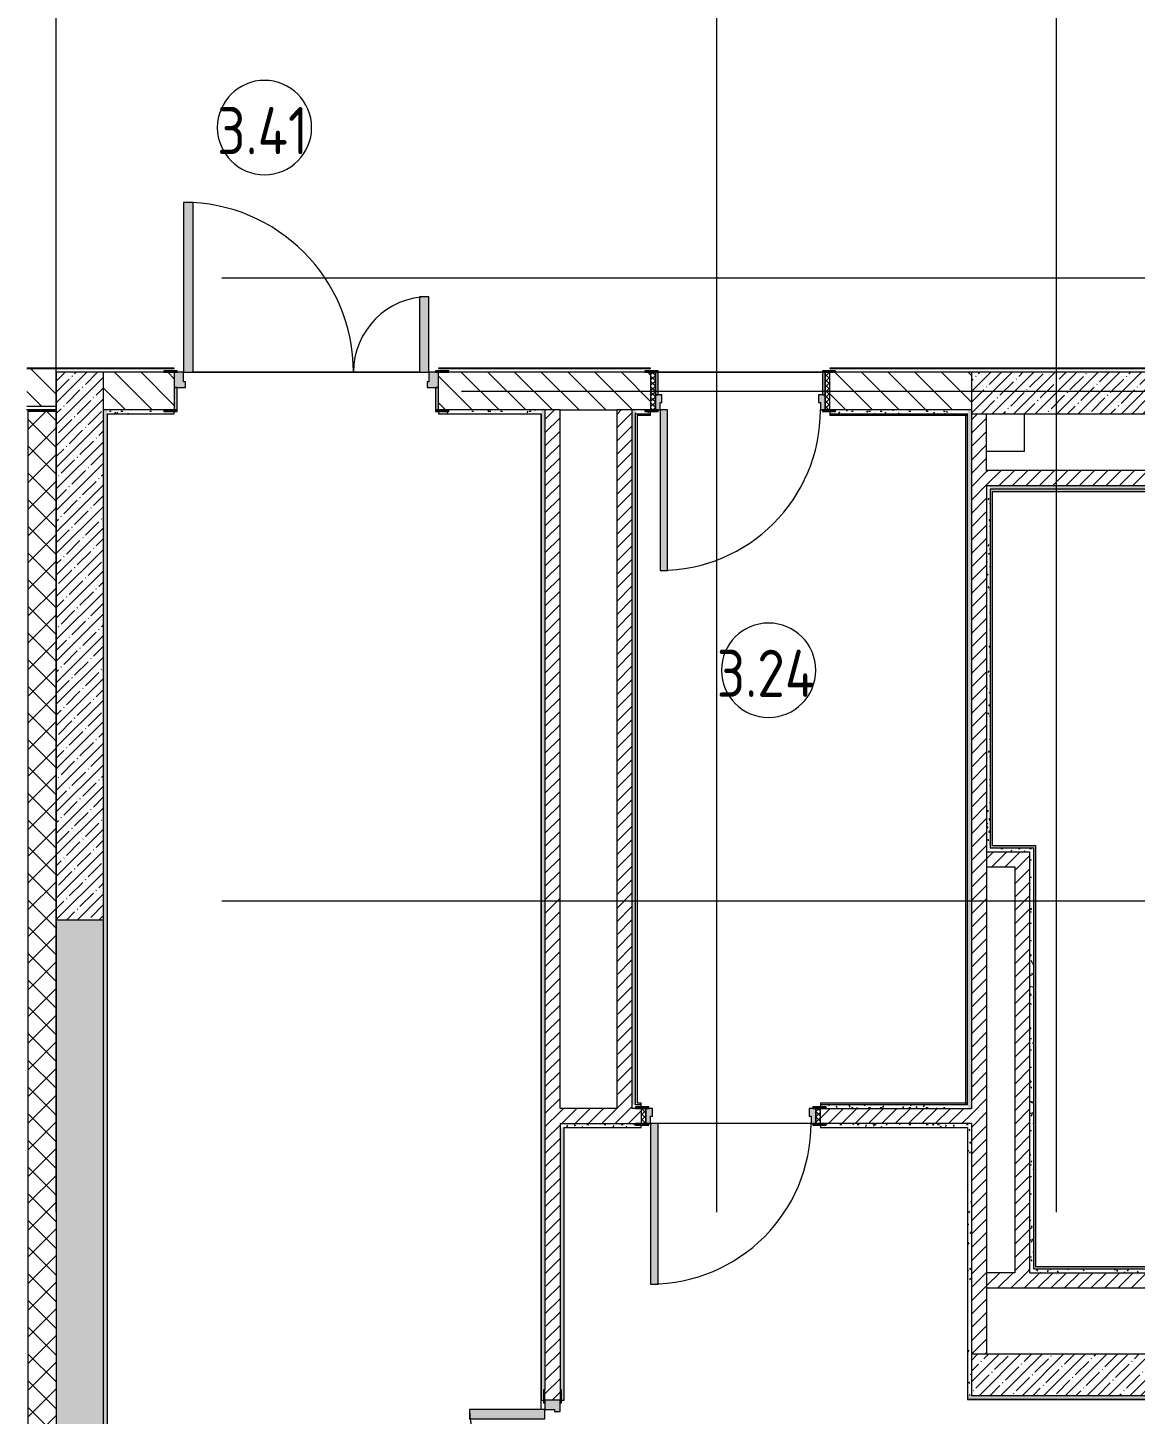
# Model space of a CAD drawing. Header units: millimetres. Extents: x -8624 to 200664, y -8553 to 29000.
# Drawn here: x 139804 to 145674, y 5080 to 12425 of the extents above; entities that cross this region are included whole.
import ezdxf

# ---------------------------------------------------------------- set-up
doc = ezdxf.new("R2010")
doc.units = ezdxf.units.MM
doc.linetypes.add('Осевая', pattern=[15875, 3175, -2381.25, 7937.5, -2381.25])
for name, color, linetype, lineweight in [('A-AREA-IDEN', 7, 'Continuous', 9), ('A-WALL-1', 7, 'Continuous', 9), ('A-WALL-4', 7, 'Continuous', 13), ('I-WALL-5', 7, 'Continuous', 9), ('Оси-2', 7, 'Осевая', 9)]:
    doc.layers.add(name, color=color, linetype=linetype, lineweight=lineweight)
for name, color, linetype, lineweight, true_color in [('A-DOOR-5', 7, 'Continuous', 9, 0xaaaaaa), ('A-DOOR-6', 7, 'Continuous', 9, 0xe2e2e2), ('A-DOOR-FRAM-4', 7, 'Continuous', 9, 0xe2e2e2), ('A-DOOR-FRAM-5', 7, 'Continuous', 9, 0xaaaaaa), ('A-FLOR-3', 7, 'Continuous', 9, 0xaaaaaa), ('I-WALL-4', 7, 'Continuous', 9, 0x99bbae), ('I-WALL-7', 9, 'Continuous', 9, 0x808080)]:
    doc.layers.add(name, color=color, linetype=linetype, lineweight=lineweight, true_color=true_color)
doc.styles.add('GOST Common', font='GOST_Common.ttf', dxfattribs={"width": 0.9, "height": 250})
pattern_1 = [(45, (50595.26, 0), (-35.35534, 35.35534), [])]
pattern_2 = [(45, (50595.26, 0), (-57.024626, 57.024626), []), (45, (50652.28, 0), (-57.024626, 57.024626), [100.806, -20.161, 3.353, -16.808])]
pattern_3 = [(135, (50595.26, 0), (-70.71068, -70.71068), [])]
pattern_4 = [(0, (50595.258, 0), (121.92, 30.48), [10.058, -81.382, 10.058, -81.382, -487.68]), (0, (50595.258, 0), (121.92, 30.48), [-182.88, 10.058, -172.822, 10.058, -81.382, -213.36]), (0, (50595.258, 0), (121.92, 30.48), [-457.2, 10.058, -50.902, 10.058, -142.342]), (120, (50640.978, 15.24), (-87.356454, 90.345817), [10.058, -81.382, 10.058, -81.382, -487.68]), (120, (50640.978, 15.24), (-87.356454, 90.345817), [-182.88, 10.058, -172.822, 10.058, -81.382, -213.36]), (120, (50640.978, 15.24), (-87.356454, 90.345817), [-457.2, 10.058, -50.902, 10.058, -142.342]), (240, (50656.218, 76.2), (-34.563546, -120.825817), [10.058, -81.382, 10.058, -81.382, -487.68]), (240, (50656.218, 76.2), (-34.563546, -120.825817), [-182.88, 10.058, -172.822, 10.058, -81.382, -213.36]), (240, (50656.218, 76.2), (-34.563546, -120.825817), [-457.2, 10.058, -50.902, 10.058, -142.342])]

# ---------------------------------------------------------------- blocks, each defined once
blk = doc.blocks.new('110_Дверь_СКБ_2Ст - Д-5_п_ Из игровой в коридор-32215844-План зашивки приборов отопления в осях 3 этажа 23-33')
at = {"layer": 'A-DOOR-6'}
for points in [[(-637.5, 940), (-637.5, 40), (-587.5, 40), (-587.5, 940)], [(612.5, 440), (612.5, 40), (662.5, 40), (662.5, 440)]]:
    blk.add_hatch(color=256, dxfattribs=at).paths.add_polyline_path(points)
h = blk.add_hatch(color=256, dxfattribs=at)
h.paths.add_polyline_path([(-687.5, -40), (-627.5, -40), (-627.5, -10), (-637.5, -10), (-637.5, 40), (-687.5, 40)])
h.paths.add_polyline_path([(652.5, -40), (712.5, -40), (712.5, 40), (662.5, 40), (662.5, -10), (652.5, -10)])
at = {"layer": 'A-DOOR-FRAM-4'}
for points in [[(-742.5, 40), (-672.5, 40), (-672.5, 48), (-742.5, 48)], [(697.5, 40), (767.5, 40), (767.5, 48), (697.5, 48)], [(-742.5, -48), (-672.5, -48), (-672.5, -40), (-742.5, -40)], [(697.5, -48), (767.5, -48), (767.5, -40), (697.5, -40)]]:
    blk.add_hatch(color=256, dxfattribs=at).paths.add_polyline_path(points)
at = {"layer": 'A-DOOR-5'}
for p, q in [((-637.5, 940), (-637.5, 40)), ((-587.5, 940), (-637.5, 940)), ((-587.5, 40), (-587.5, 940)), ((662.5, 440), (612.5, 440)), ((612.5, 440), (612.5, 40)), ((662.5, 40), (662.5, 440)), ((-637.5, 40), (-587.5, 40)), ((612.5, 40), (662.5, 40))]:
    blk.add_line(p, q, dxfattribs=at)
for centre, radius, start, end in [((-637.5, 40), 900, 0, 90), ((662.5, 40), 400, 90, 180)]:
    blk.add_arc(centre, radius, start, end, dxfattribs=at)
at = {"layer": 'A-DOOR-FRAM-5'}
for p, q in [((-672.5, 48), (-742.5, 48)), ((-742.5, 48), (-742.5, 40)), ((-742.5, 40), (-672.5, 40)), ((-637.5, 40), (-687.5, 40)), ((-687.5, 40), (-687.5, -40)), ((-672.5, 40), (-672.5, 48)), ((-637.5, -10), (-637.5, 40)), ((662.5, 40), (662.5, -10)), ((712.5, 40), (662.5, 40)), ((767.5, 48), (697.5, 48)), ((697.5, 48), (697.5, 40)), ((697.5, 40), (767.5, 40)), ((712.5, -40), (712.5, 40)), ((767.5, 40), (767.5, 48)), ((-672.5, -40), (-742.5, -40)), ((-742.5, -40), (-742.5, -48)), ((-742.5, -48), (-672.5, -48)), ((-672.5, -39), (-687.5, -39)), ((-687.5, -39), (-687.5, -40)), ((-687.5, -40), (-627.5, -40)), ((-687.5, -40), (-672.5, -40)), ((-672.5, -40), (-672.5, -39)), ((-672.5, -48), (-672.5, -40)), ((-627.5, -10), (-637.5, -10)), ((-627.5, -40), (-627.5, -10)), ((662.5, -10), (652.5, -10)), ((652.5, -10), (652.5, -40)), ((652.5, -40), (712.5, -40)), ((712.5, -39), (697.5, -39)), ((697.5, -39), (697.5, -40)), ((697.5, -40), (712.5, -40)), ((767.5, -40), (697.5, -40)), ((697.5, -40), (697.5, -48)), ((697.5, -48), (767.5, -48)), ((712.5, -40), (712.5, -39)), ((767.5, -48), (767.5, -40))]:
    blk.add_line(p, q, dxfattribs=at)
blk = doc.blocks.new('110_Дверь_СКБ_2Ст - Д-2а_п_ Из коридора на лестницу-32215207-План зашивки приборов отопления в осях 3 этажа 23-33')
at = {"layer": 'A-DOOR-6'}
for points in [[(-587.5, 100), (-587.5, 1000), (-637.5, 1000), (-637.5, 100)], [(662.5, 100), (662.5, 500), (612.5, 500), (612.5, 100)], [(712.5, -100), (712.5, 20), (697.5, 20), (697.5, -100)]]:
    blk.add_hatch(color=256, dxfattribs=at).paths.add_polyline_path(points)
h = blk.add_hatch(color=256, dxfattribs=at)
h.paths.add_polyline_path([(712.5, 20), (712.5, 100), (662.5, 100), (662.5, 50), (652.5, 50), (652.5, 20)])
h.paths.add_polyline_path([(-627.5, 20), (-627.5, 50), (-637.5, 50), (-637.5, 100), (-687.5, 100), (-687.5, 20)])
at = {"layer": 'A-DOOR-FRAM-4'}
for points in [[(-672.5, 100), (-672.5, 108), (-742.5, 108), (-742.5, 100)], [(767.5, 100), (767.5, 108), (697.5, 108), (697.5, 100)], [(-672.5, -100), (-672.5, 20), (-687.5, 20), (-687.5, -100)], [(-672.5, -108), (-672.5, -100), (-742.5, -100), (-742.5, -108)], [(767.5, -108), (767.5, -100), (697.5, -100), (697.5, -108)]]:
    blk.add_hatch(color=256, dxfattribs=at).paths.add_polyline_path(points)
at = {"layer": 'A-DOOR-5'}
for p, q in [((-637.5, 1000), (-637.5, 100)), ((-587.5, 1000), (-637.5, 1000)), ((-587.5, 100), (-587.5, 1000)), ((662.5, 500), (612.5, 500)), ((612.5, 500), (612.5, 100)), ((662.5, 100), (662.5, 500)), ((-637.5, 100), (-587.5, 100)), ((612.5, 100), (662.5, 100))]:
    blk.add_line(p, q, dxfattribs=at)
for centre, radius, start, end in [((-637.5, 100), 900, 0, 90), ((662.5, 100), 400, 90, 180)]:
    blk.add_arc(centre, radius, start, end, dxfattribs=at)
at = {"layer": 'A-DOOR-FRAM-5'}
for p, q in [((-672.5, 108), (-742.5, 108)), ((-742.5, 108), (-742.5, 100)), ((-742.5, 100), (-672.5, 100)), ((-637.5, 100), (-687.5, 100)), ((-687.5, 100), (-687.5, 20)), ((-672.5, 100), (-672.5, 108)), ((-637.5, 50), (-637.5, 100)), ((662.5, 100), (662.5, 50)), ((712.5, 100), (662.5, 100)), ((767.5, 108), (697.5, 108)), ((697.5, 108), (697.5, 100)), ((697.5, 100), (767.5, 100)), ((712.5, 20), (712.5, 100)), ((767.5, 100), (767.5, 108)), ((-687.5, 20), (-627.5, 20)), ((-672.5, 20), (-687.5, 20)), ((-687.5, 20), (-687.5, -100)), ((-672.5, -100), (-672.5, 20)), ((-627.5, 50), (-637.5, 50)), ((-627.5, 20), (-627.5, 50)), ((662.5, 50), (652.5, 50)), ((652.5, 50), (652.5, 20)), ((652.5, 20), (712.5, 20)), ((712.5, 20), (697.5, 20)), ((697.5, 20), (697.5, -100)), ((712.5, -100), (712.5, 20)), ((-672.5, -100), (-742.5, -100)), ((-742.5, -100), (-742.5, -108)), ((-742.5, -108), (-672.5, -108)), ((-687.5, -100), (-672.5, -100)), ((-672.5, -108), (-672.5, -100)), ((697.5, -100), (712.5, -100)), ((767.5, -100), (697.5, -100)), ((697.5, -100), (697.5, -108)), ((697.5, -108), (767.5, -108)), ((767.5, -108), (767.5, -100))]:
    blk.add_line(p, q, dxfattribs=at)
blk = doc.blocks.new('110_Дверь_СКБ_1Ст_Внутренняя1 - Д-8 950x2100h_охрана-V172-План зашивки приборов отопления в осях 3 этажа 23-33')
at = {"layer": 'A-DOOR-5'}
h = blk.add_hatch(dxfattribs=at)
h.set_pattern_fill('FP_29', color=256, style=0, pattern_type=2)
h.set_pattern_definition([(135, (1826.41, 164.685), (-14.14214, -14.14214), []), (225, (1826.41, 164.685), (14.14214, -14.14214), [])])
h.paths.add_polyline_path([(487.5, 100), (462.5, 100), (462.5, -100), (487.5, -100)])
at = {"layer": 'A-DOOR-6'}
h = blk.add_hatch(color=256, dxfattribs=at)
h.paths.add_polyline_path([(-437.5, 100), (-437.5, 20), (-402.5, 20), (-402.5, 60), (-412.5, 60), (-412.5, 100), (-424.8, 100)])
h.paths.add_polyline_path([(462.5, 100), (437.5, 100), (437.5, 60), (427.5, 60), (427.5, 20), (462.5, 20)])
at = {"layer": 'A-DOOR-FRAM-4'}
for points in [[(397.5, 950), (397.5, 100), (437.5, 100), (437.5, 950)], [(-422.5, 108), (-492.5, 108), (-492.5, 100), (-422.5, 100)], [(447.5, 108), (447.5, 100), (517.5, 100), (517.5, 108)], [(447.5, 100), (447.5, 99), (462.5, 100)], [(-424.8, 20), (-437.5, 20), (-437.5, -100), (-422.5, -100), (-422.5, 20)], [(462.5, 20), (447.5, 20), (447.5, -100), (462.5, -100)], [(-422.5, -100), (-492.5, -100), (-492.5, -108), (-422.5, -108)], [(447.5, -100), (447.5, -108), (517.5, -108), (517.5, -100)]]:
    blk.add_hatch(color=256, dxfattribs=at).paths.add_polyline_path(points)
at = {"layer": 'A-DOOR-FRAM-5'}
h = blk.add_hatch(dxfattribs=at)
h.set_pattern_fill('FP_30', color=256, style=0, pattern_type=2)
h.set_pattern_definition([(45, (-296.384, 164.685), (-14.1421, 14.1421), []), (135, (-296.384, 164.685), (-14.1421, -14.1421), [])])
h.paths.add_polyline_path([(-437.5, 100), (-462.5, 100), (-462.5, -100), (-437.5, -100)])
at = {"layer": 'A-DOOR-5'}
for p, q in [((437.5, 950), (397.5, 950)), ((397.5, 950), (397.5, 100)), ((437.5, 100), (437.5, 950)), ((397.5, 100), (437.5, 100))]:
    blk.add_line(p, q, dxfattribs=at)
blk.add_arc((437.5, 100), 850, 90, 180, dxfattribs=at)
at = {"layer": 'A-DOOR-FRAM-5'}
for p, q in [((-422.5, 108), (-492.5, 108)), ((-492.5, 108), (-492.5, 100)), ((-492.5, 100), (-422.5, 100)), ((-437.5, 100), (-462.5, 100)), ((-462.5, 100), (-462.5, -100)), ((-412.5, 100), (-437.5, 100)), ((-437.5, 100), (-437.5, 20)), ((-437.5, -100), (-437.5, 100)), ((-422.5, 100), (-437.5, 100)), ((-437.5, 100), (-437.5, 99)), ((-437.5, 99), (-422.5, 99)), ((-422.5, 100), (-422.5, 108)), ((-422.5, 99), (-422.5, 100)), ((-412.5, 60), (-412.5, 100)), ((437.5, 100), (437.5, 60)), ((462.5, 100), (437.5, 100)), ((517.5, 108), (447.5, 108)), ((447.5, 108), (447.5, 100)), ((462.5, 100), (447.5, 100)), ((447.5, 100), (447.5, 99)), ((447.5, 100), (517.5, 100)), ((447.5, 99), (462.5, 99)), ((462.5, 20), (462.5, 100)), ((487.5, 100), (462.5, 100)), ((462.5, 100), (462.5, -100)), ((462.5, 99), (462.5, 100)), ((487.5, -100), (487.5, 100)), ((517.5, 100), (517.5, 108)), ((-437.5, 20), (-402.5, 20)), ((-422.5, 20), (-437.5, 20)), ((-437.5, 20), (-437.5, -100)), ((-422.5, -100), (-422.5, 20)), ((-402.5, 60), (-412.5, 60)), ((-402.5, 20), (-402.5, 60)), ((437.5, 60), (427.5, 60)), ((427.5, 60), (427.5, 20)), ((427.5, 20), (462.5, 20)), ((462.5, 20), (447.5, 20)), ((447.5, 20), (447.5, -100)), ((462.5, -100), (462.5, 20)), ((-422.5, -100), (-492.5, -100)), ((-492.5, -100), (-492.5, -108)), ((-492.5, -108), (-422.5, -108)), ((-462.5, -100), (-437.5, -100)), ((-437.5, -100), (-422.5, -100)), ((-422.5, -108), (-422.5, -100)), ((447.5, -100), (462.5, -100)), ((517.5, -100), (447.5, -100)), ((447.5, -100), (447.5, -108)), ((447.5, -108), (517.5, -108)), ((462.5, -100), (487.5, -100)), ((517.5, -108), (517.5, -100))]:
    blk.add_line(p, q, dxfattribs=at)
blk = doc.blocks.new('110_Дверь_СКБ_1Ст_Внутренняя1 - Д-8 950x2100h_охрана-32224770-План зашивки приборов отопления в осях 3 этажа 23-33')
at = {"layer": 'A-DOOR-5'}
h = blk.add_hatch(dxfattribs=at)
h.set_pattern_fill('FP_58', color=256, style=0, pattern_type=2)
h.set_pattern_definition([(135, (1826.41, 104.685), (-14.14214, -14.14214), []), (225, (1826.41, 104.685), (14.14214, -14.14214), [])])
h.paths.add_polyline_path([(487.5, 40), (462.5, 40), (462.5, -40), (487.5, -40)])
at = {"layer": 'A-DOOR-6'}
h = blk.add_hatch(color=256, dxfattribs=at)
h.paths.add_polyline_path([(437.5, 40), (437.5, 0), (427.5, 0), (427.5, -40), (462.5, -40), (462.5, 40)])
h.paths.add_polyline_path([(-412.5, 40), (-437.5, 40), (-437.5, -40), (-402.5, -40), (-402.5, 0), (-412.5, 0)])
at = {"layer": 'A-DOOR-FRAM-4'}
for points in [[(397.5, 890), (397.5, 40), (437.5, 40), (437.5, 890)], [(-422.5, 48), (-492.5, 48), (-492.5, 40), (-422.5, 40)], [(-437.5, 40), (-437.5, 39), (-422.5, 40)], [(517.5, 48), (447.5, 48), (447.5, 40), (517.5, 40)], [(447.5, 40), (447.5, 39), (462.5, 40)], [(-474.8, -40), (-492.5, -40), (-492.5, -48), (-422.5, -48), (-422.5, -40)], [(447.5, -39), (447.5, -40), (462.5, -39)], [(447.5, -40), (447.5, -48), (517.5, -48), (517.5, -40)]]:
    blk.add_hatch(color=256, dxfattribs=at).paths.add_polyline_path(points)
at = {"layer": 'A-DOOR-FRAM-5'}
h = blk.add_hatch(dxfattribs=at)
h.set_pattern_fill('FP_59', color=256, style=0, pattern_type=2)
h.set_pattern_definition([(45, (-296.384, 104.685), (-14.1421, 14.1421), []), (135, (-296.384, 104.685), (-14.1421, -14.1421), [])])
h.paths.add_polyline_path([(-437.5, 40), (-462.5, 40), (-462.5, -40), (-437.5, -40)])
at = {"layer": 'A-DOOR-5'}
for p, q in [((437.5, 890), (397.5, 890)), ((397.5, 890), (397.5, 40)), ((437.5, 40), (437.5, 890)), ((397.5, 40), (437.5, 40))]:
    blk.add_line(p, q, dxfattribs=at)
blk.add_arc((437.5, 40), 850, 90, 180, dxfattribs=at)
at = {"layer": 'A-DOOR-FRAM-5'}
for p, q in [((-422.5, 48), (-492.5, 48)), ((-492.5, 48), (-492.5, 40)), ((-492.5, 40), (-422.5, 40)), ((-437.5, 40), (-462.5, 40)), ((-462.5, 40), (-462.5, -40)), ((-412.5, 40), (-437.5, 40)), ((-437.5, 40), (-437.5, -40)), ((-437.5, -40), (-437.5, 40)), ((-422.5, 40), (-437.5, 40)), ((-437.5, 40), (-437.5, 39)), ((-437.5, 39), (-422.5, 39)), ((-422.5, 40), (-422.5, 48)), ((-422.5, 39), (-422.5, 40)), ((-412.5, 0), (-412.5, 40)), ((-402.5, 0), (-412.5, 0)), ((-402.5, -40), (-402.5, 0)), ((437.5, 0), (427.5, 0)), ((427.5, 0), (427.5, -40)), ((437.5, 40), (437.5, 0)), ((462.5, 40), (437.5, 40)), ((517.5, 48), (447.5, 48)), ((447.5, 48), (447.5, 40)), ((462.5, 40), (447.5, 40)), ((447.5, 40), (447.5, 39)), ((447.5, 40), (517.5, 40)), ((447.5, 39), (462.5, 39)), ((462.5, -40), (462.5, 40)), ((487.5, 40), (462.5, 40)), ((462.5, 40), (462.5, -40)), ((462.5, 39), (462.5, 40)), ((487.5, -40), (487.5, 40)), ((517.5, 40), (517.5, 48)), ((-422.5, -40), (-492.5, -40)), ((-492.5, -40), (-492.5, -48)), ((-492.5, -48), (-422.5, -48)), ((-462.5, -40), (-437.5, -40)), ((-422.5, -39), (-437.5, -39)), ((-437.5, -39), (-437.5, -40)), ((-437.5, -40), (-402.5, -40)), ((-437.5, -40), (-422.5, -40)), ((-422.5, -40), (-422.5, -39)), ((-422.5, -48), (-422.5, -40)), ((427.5, -40), (462.5, -40)), ((462.5, -39), (447.5, -39)), ((447.5, -39), (447.5, -40)), ((447.5, -40), (462.5, -40)), ((517.5, -40), (447.5, -40)), ((447.5, -40), (447.5, -48)), ((447.5, -48), (517.5, -48)), ((462.5, -40), (462.5, -39)), ((462.5, -40), (487.5, -40)), ((517.5, -48), (517.5, -40))]:
    blk.add_line(p, q, dxfattribs=at)
blk = doc.blocks.new('Марка_Помещения - Номер-25198446-План зашивки приборов отопления в осях 3 этажа 23-33')
at = {"layer": 'A-AREA-IDEN'}
for start, end in [(360, 180), (180, 360)]:
    blk.add_arc((0, 0), 2.5, start, end, dxfattribs=at)

msp = doc.modelspace()

# ---------------------------------------------------------------- hatches: boundary and pattern name
at = {"layer": 'A-WALL-1'}
h = msp.add_hatch(dxfattribs=at)
h.set_pattern_fill('FP_120', color=256, style=0, pattern_type=2)
h.set_pattern_definition([(45, (50595.26, 0), (-70.71068, 70.71068), []), (135, (50595.26, 0), (-70.71068, -70.71068), [])])
h.paths.add_polyline_path([(139805.3, -100), (139955.3, -100), (139955.3, 10392), (139805.3, 10392), (139805.3, 3118.6)])
at = {"layer": 'I-WALL-4'}
for points in [[(151655.3, 9969), (151655.3, 9980), (144905.3, 9980), (144905.3, 9969), (150383.4, 9969)], [(144916.3, 8080), (144916.3, 9969), (144905.3, 9969), (144905.3, 8080)], [(145135.3, 8080), (145146.3, 8080), (145146.3, 8091), (144916.3, 8091), (144916.3, 8080)], [(145146.3, 5850), (145146.3, 8080), (145135.3, 8080), (145135.3, 5850)], [(145955.3, 5850), (145966.3, 5850), (145966.3, 5861), (145146.3, 5861), (145146.3, 5850), (145290.7, 5850)]]:
    msp.add_hatch(color=256, dxfattribs=at).paths.add_polyline_path(points)
at = {"layer": 'I-WALL-5'}
h = msp.add_hatch(dxfattribs=at)
h.set_pattern_fill('FP_122', color=256, style=0, pattern_type=2)
h.set_pattern_definition(pattern_3)
h.paths.add_polyline_path([(139955.3, 10420), (139955.3, 10620), (139798.8, 10620), (139798.8, 10420)])
h = msp.add_hatch(dxfattribs=at)
h.set_pattern_fill('FP_119', color=256, style=0, pattern_type=2)
h.set_pattern_definition(pattern_2)
h.paths.add_polyline_path([(140205.3, 7700), (140205.3, 10600), (139955.3, 10600), (139955.3, 7700), (140198, 7700)])
h = msp.add_hatch(dxfattribs=at)
h.set_pattern_fill('FP_122', color=256, style=0, pattern_type=2)
h.set_pattern_definition(pattern_3)
h.paths.add_polyline_path([(157725.3, 10400), (157725.3, 10600), (155690.3, 10600), (155690.3, 10400), (155720.3, 10400)])
h.paths.add_polyline_path([(154210.3, 10400), (154240.3, 10400), (154240.3, 10600), (152205.3, 10600), (152205.3, 10400), (152929.8, 10400)])
h.paths.add_polyline_path([(144654.1, 10400), (144805.3, 10400), (144805.3, 10600), (144055.3, 10600), (144055.3, 10400), (144085.3, 10400)])
h.paths.add_polyline_path([(142744.4, 10400), (143105.3, 10400), (143105.3, 10600), (141980.3, 10600), (141980.3, 10400), (142625.3, 10400)])
h.paths.add_polyline_path([(140380.3, 10400), (140580.3, 10400), (140580.3, 10600), (140205.3, 10600), (140205.3, 10400), (140225.3, 10400)])
h = msp.add_hatch(dxfattribs=at)
h.set_pattern_fill('FP_119', color=256, style=0, pattern_type=2)
h.set_pattern_definition(pattern_2)
h.paths.add_polyline_path([(152205.3, 10380), (152205.3, 10600), (144805.3, 10600), (144805.3, 10380), (150383.4, 10380)])
h = msp.add_hatch(dxfattribs=at)
h.set_pattern_fill('FP_123', color=256, style=0, pattern_type=2)
h.set_pattern_definition(pattern_1)
h.paths.add_polyline_path([(142625.3, 100), (142624.3, 3755), (142545.3, 3755), (142545.3, 100), (142585.2, 100)])
h.paths.add_polyline_path([(142625.3, 5155), (142625.3, 10400), (142545.3, 10400), (142545.3, 5155), (142624.3, 5155)])
h = msp.add_hatch(dxfattribs=at)
h.set_pattern_fill('FP_123', color=256, style=0, pattern_type=2)
h.set_pattern_definition(pattern_1)
h.paths.add_polyline_path([(143005.3, 6700), (143005.3, 10400), (142925.3, 10400), (142925.3, 6700)])
h = msp.add_hatch(dxfattribs=at)
h.set_pattern_fill('FP_123', color=256, style=0, pattern_type=2)
h.set_pattern_definition(pattern_1)
h.paths.add_polyline_path([(144885.3, 5400), (144885.3, 10380), (144805.3, 10380), (144805.3, 5400)])
h = msp.add_hatch(dxfattribs=at)
h.set_pattern_fill('FP_123', color=256, style=0, pattern_type=2)
h.set_pattern_definition(pattern_1)
h.paths.add_polyline_path([(151655.3, 10000), (151675.3, 10000), (151675.3, 10080), (144885.3, 10080), (144885.3, 10000), (150383.4, 10000)])
h = msp.add_hatch(dxfattribs=at)
h.set_pattern_fill('FP_123', color=256, style=0, pattern_type=2)
h.set_pattern_definition(pattern_1)
h.paths.add_polyline_path([(144885.3, 7980), (145115.3, 7980), (145115.3, 8060), (144885.3, 8060)])
h = msp.add_hatch(dxfattribs=at)
h.set_pattern_fill('FP_123', color=256, style=0, pattern_type=2)
h.set_pattern_definition(pattern_1)
h.paths.add_polyline_path([(145035.3, 5830), (145115.3, 5830), (145115.3, 7980), (145035.3, 7980), (145035.3, 6579.4)])
h = msp.add_hatch(dxfattribs=at)
h.set_pattern_fill('FP_119', color=256, style=0, pattern_type=2)
h.set_pattern_definition(pattern_2)
h.paths.add_polyline_path([(140198, 100), (140205.3, 100), (140205.3, 7700), (139955.3, 7700), (139955.3, 100)])
h = msp.add_hatch(dxfattribs=at)
h.set_pattern_fill('FP_123', color=256, style=0, pattern_type=2)
h.set_pattern_definition(pattern_1)
h.paths.add_polyline_path([(144785.3, 6620), (144805.3, 6620), (144805.3, 6700), (144005.3, 6700), (144005.3, 6620), (144035.3, 6620)])
h.paths.add_polyline_path([(143025.3, 6620), (143055.3, 6620), (143055.3, 6700), (142625.3, 6700), (142625.3, 6620), (142744.4, 6620)])
h = msp.add_hatch(dxfattribs=at)
h.set_pattern_fill('FP_123', color=256, style=0, pattern_type=2)
h.set_pattern_definition(pattern_1)
h.paths.add_polyline_path([(145855.3, 5750), (145855.3, 5830), (144885.3, 5830), (144885.3, 5750), (145290.7, 5750)])
h = msp.add_hatch(dxfattribs=at)
h.set_pattern_fill('FP_119', color=256, style=0, pattern_type=2)
h.set_pattern_definition(pattern_2)
h.paths.add_polyline_path([(152165.3, 5180), (152205.3, 5180), (152205.3, 5400), (151305.3, 5400), (151305.3, 5180), (151656.6, 5180)])
h.paths.add_polyline_path([(150225.3, 5180), (150255.3, 5180), (150255.3, 5400), (144805.3, 5400), (144805.3, 5180), (149110.2, 5180)])
at = {"layer": 'I-WALL-7'}
h = msp.add_hatch(dxfattribs=at)
h.set_pattern_fill('FP_139', color=256, style=0, pattern_type=2)
h.set_pattern_definition(pattern_4)
h.paths.add_polyline_path([(140225.3, 170), (140225.3, 10400), (140205.3, 10400), (140205.3, 170)])
h = msp.add_hatch(dxfattribs=at)
h.set_pattern_fill('FP_139', color=256, style=0, pattern_type=2)
h.set_pattern_definition(pattern_4)
h.paths.add_polyline_path([(142525.3, 10380), (142525.3, 10400), (142035.3, 10400), (142035.3, 10392), (141980.3, 10392), (141980.3, 10380), (142035.3, 10380)])
h.paths.add_polyline_path([(140525.3, 10380), (140580.3, 10380), (140580.3, 10392), (140525.3, 10392), (140525.3, 10400), (140225.3, 10400), (140225.3, 10380)])
h = msp.add_hatch(dxfattribs=at)
h.set_pattern_fill('FP_139', color=256, style=0, pattern_type=2)
h.set_pattern_definition(pattern_4)
h.paths.add_polyline_path([(142545.3, 100), (142545.3, 3700), (142537.3, 3700), (142537.3, 3755), (142525.3, 3755), (142525.3, 100)])
h.paths.add_polyline_path([(142537.3, 5155), (142537.3, 5210), (142545.3, 5210), (142545.3, 10400), (142525.3, 10400), (142525.3, 5155)])
h = msp.add_hatch(dxfattribs=at)
h.set_pattern_fill('FP_139', color=256, style=0, pattern_type=2)
h.set_pattern_definition(pattern_4)
h.paths.add_polyline_path([(143025.3, 6720), (143025.3, 10400), (143005.3, 10400), (143005.3, 6720)])
h = msp.add_hatch(dxfattribs=at)
h.set_pattern_fill('FP_139', color=256, style=0, pattern_type=2)
h.set_pattern_definition(pattern_4)
h.paths.add_polyline_path([(144785.3, 10380), (144785.3, 10400), (144085.3, 10400), (144085.3, 10392), (144055.3, 10392), (144055.3, 10380), (144654.1, 10380)])
h.paths.add_polyline_path([(143075.3, 10380), (143105.3, 10380), (143105.3, 10392), (143075.3, 10392.5), (143075.3, 10400), (143025.3, 10400), (143025.3, 10380), (143034.3, 10380)])
h = msp.add_hatch(dxfattribs=at)
h.set_pattern_fill('FP_139', color=256, style=0, pattern_type=2)
h.set_pattern_definition(pattern_4)
h.paths.add_polyline_path([(144785.3, 6700), (144805.3, 6700), (144805.3, 10400), (144785.3, 10400), (144785.3, 6720)])
h = msp.add_hatch(dxfattribs=at)
h.set_pattern_fill('FP_139', color=256, style=0, pattern_type=2)
h.set_pattern_definition(pattern_4)
h.paths.add_polyline_path([(144905.3, 8060), (144905.3, 10000), (144885.3, 10000), (144885.3, 8060)])
h = msp.add_hatch(dxfattribs=at)
h.set_pattern_fill('FP_139', color=256, style=0, pattern_type=2)
h.set_pattern_definition(pattern_4)
h.paths.add_polyline_path([(151644.3, 9980), (151655.3, 9980), (151655.3, 10000), (144905.3, 10000), (144905.3, 9980), (150383.4, 9980)])
h = msp.add_hatch(dxfattribs=at)
h.set_pattern_fill('FP_139', color=256, style=0, pattern_type=2)
h.set_pattern_definition(pattern_4)
h.paths.add_polyline_path([(145115.3, 8060), (145135.3, 8060), (145135.3, 8080), (144905.3, 8080), (144905.3, 8060)])
h = msp.add_hatch(dxfattribs=at)
h.set_pattern_fill('FP_139', color=256, style=0, pattern_type=2)
h.set_pattern_definition(pattern_4)
h.paths.add_polyline_path([(145135.3, 5830), (145135.3, 8060), (145115.3, 8060), (145115.3, 5830)])
h = msp.add_hatch(dxfattribs=at)
h.set_pattern_fill('FP_139', color=256, style=0, pattern_type=2)
h.set_pattern_definition(pattern_4)
h.paths.add_polyline_path([(144785.3, 6700), (144785.3, 6720), (144005.3, 6720), (144005.3, 6708), (144035.3, 6708), (144035.3, 6700)])
h.paths.add_polyline_path([(143025.3, 6700), (143025.3, 6708), (143055.3, 6708), (143055.3, 6720), (143005.3, 6720), (143005.3, 6700)])
h = msp.add_hatch(dxfattribs=at)
h.set_pattern_fill('FP_139', color=256, style=0, pattern_type=2)
h.set_pattern_definition(pattern_4)
h.paths.add_polyline_path([(144784.3, 6600), (144785.3, 6600), (144785.3, 6620), (144035.3, 6619.2), (144035.3, 6612), (144005.3, 6612), (144005.3, 6600), (144035.3, 6600)])
h.paths.add_polyline_path([(143055.3, 6600), (143055.3, 6612), (143025.3, 6612), (143025.3, 6620), (142625.3, 6620), (142625.3, 6600), (143025.3, 6600)])
h = msp.add_hatch(dxfattribs=at)
h.set_pattern_fill('FP_139', color=256, style=0, pattern_type=2)
h.set_pattern_definition(pattern_4)
h.paths.add_polyline_path([(144785.3, 5180), (144805.3, 5180), (144805.3, 6620), (144785.3, 6620), (144785.3, 6579.4)])
h = msp.add_hatch(dxfattribs=at)
h.set_pattern_fill('FP_139', color=256, style=0, pattern_type=2)
h.set_pattern_definition(pattern_4)
h.paths.add_polyline_path([(142645.3, 100), (142645.3, 3755), (142633.3, 3755), (142633.3, 3700), (142625.3, 3700), (142625.3, 100)])
h.paths.add_polyline_path([(142645.3, 5155), (142645.3, 6600), (142625.3, 6600), (142626, 5210), (142633.3, 5210), (142633.3, 5155)])
h = msp.add_hatch(dxfattribs=at)
h.set_pattern_fill('FP_139', color=256, style=0, pattern_type=2)
h.set_pattern_definition(pattern_4)
h.paths.add_polyline_path([(145955.3, 5830), (145955.3, 5850), (145135.3, 5850), (145135.3, 5830), (145935.3, 5830)])
h = msp.add_hatch(dxfattribs=at)
h.set_pattern_fill('FP_139', color=256, style=0, pattern_type=2)
h.set_pattern_definition(pattern_4)
h.paths.add_polyline_path([(151656.6, 5160), (152205.3, 5160), (152205.3, 5180), (151335.3, 5180), (151335.3, 5172), (151305.3, 5172), (151305.3, 5160)])
h.paths.add_polyline_path([(150255.3, 5160), (150255.3, 5172), (150225.3, 5172), (150225.3, 5180), (144785.3, 5180), (144785.3, 5160), (149110.2, 5160)])

# ---------------------------------------------------------------- linework, layer by layer
at = {"layer": 'A-FLOR-3'}
for p, q in [((140680.3, 10600), (141880.3, 10600)), ((141880.3, 10600), (140680.3, 10600)), ((143145.3, 10600), (144015.3, 10600)), ((144015.3, 10600), (143145.3, 10600)), ((145085.3, 10380), (145085.3, 10180)), ((145085.3, 10180), (144885.3, 10180)), ((143955.3, 6620), (143145.3, 6620)), ((142525.3, 5105), (142525.3, 5155))]:
    msp.add_line(p, q, dxfattribs=at)
at = {"layer": 'A-WALL-1'}
msp.add_line((139955.3, 10400), (139797.3, 10400), dxfattribs=at)
at = {"layer": 'A-WALL-4'}
for p, q in [((140205.3, 10400), (140205.3, 10600)), ((144805.3, 10600), (144805.3, 10400)), ((139955.3, 10395), (139802.3, 10395)), ((139805.3, 10392), (139805.3, -250)), ((139955.3, 10392), (139805.3, 10392)), ((140525.3, 10400), (140205.3, 10400)), ((140225.3, 10380), (140225.3, 170)), ((142625.3, 10400), (142035.3, 10400)), ((142525.3, 5155), (142525.3, 10380)), ((142545.3, 10400), (142545.3, 5210)), ((143075.3, 10400), (142925.3, 10400)), ((143005.3, 10400), (143005.3, 6700)), ((144805.3, 10400), (144085.3, 10400)), ((144885.3, 10000), (151675.3, 10000)), ((144905.3, 9980), (144905.3, 8080)), ((144905.3, 8080), (145135.3, 8080)), ((144885.3, 8060), (145115.3, 8060)), ((145135.3, 5850), (145135.3, 8060)), ((143025.3, 6700), (143005.3, 6700)), ((144035.3, 6700), (144805.3, 6700)), ((142625.3, 6620), (143025.3, 6620)), ((142625.3, 6620), (142625.3, 5210)), ((144805.3, 6620), (144035.3, 6620)), ((142645.3, 6600), (143055.3, 6600)), ((142645.3, 6600), (142645.3, 5155)), ((144005.3, 6600), (144785.3, 6600)), ((144785.3, 6600), (144785.3, 5180)), ((145115.3, 5830), (145855.3, 5830)), ((145135.3, 5850), (145955.3, 5850)), ((144805.3, 5400), (144885.3, 5400)), ((144805.3, 5180), (150225.3, 5180))]:
    msp.add_line(p, q, dxfattribs=at)
at = {"layer": 'I-WALL-5'}
for p, q in [((140580.3, 10621), (139798.8, 10621)), ((139798.8, 10620), (140580.3, 10620)), ((139955.3, 10420), (139955.3, 10620)), ((140525.3, 10600), (139955.3, 10600)), ((139955.3, 10600), (139955.3, 10400)), ((140580.3, 10620), (140580.3, 10621)), ((143105.3, 10621), (141980.3, 10621)), ((141980.3, 10621), (141980.3, 10620)), ((141980.3, 10620), (143105.3, 10620)), ((143075.3, 10600), (142035.3, 10600)), ((143105.3, 10620), (143105.3, 10621)), ((147993.3, 10621), (144055.3, 10621)), ((144055.3, 10621), (144055.3, 10620)), ((144055.3, 10620), (147994.3, 10620)), ((149095.3, 10600), (144085.3, 10600)), ((139798.8, 10420), (139955.3, 10420)), ((139955.3, 10400), (139955.3, -100)), ((140205.3, 170), (140205.3, 10400)), ((140225.3, 10380), (140580.3, 10380)), ((140226.3, 10379), (140580.3, 10379)), ((140226.3, 171), (140226.3, 10379)), ((140580.3, 10379), (140580.3, 10392)), ((141980.3, 10392), (141980.3, 10379)), ((141980.3, 10380), (142525.3, 10380)), ((141980.3, 10379), (142524.3, 10379)), ((142524.3, 10379), (142524.3, 5155)), ((142625.3, 6700), (142625.3, 10400)), ((142625.3, 10400), (142925.3, 10400)), ((142925.3, 10400), (142925.3, 6700)), ((143025.3, 6720), (143025.3, 10380)), ((143025.3, 10380), (143105.3, 10380)), ((143034.3, 10371), (143034.3, 6729)), ((143105.3, 10371), (143034.3, 10371)), ((143105.3, 10371), (143105.3, 10392)), ((144055.3, 10392), (144055.3, 10371)), ((144055.3, 10380), (144785.3, 10380)), ((144785.3, 10371), (144055.3, 10371)), ((144776.3, 6720.5), (144776.3, 10379.5)), ((144776.3, 10379.5), (144785.3, 10379.5)), ((144785.3, 6720), (144785.3, 10380)), ((144805.3, 10400), (144805.3, 6700)), ((144805.3, 10380), (152205.3, 10380)), ((144885.3, 10080), (144885.3, 10380)), ((151675.3, 10080), (144885.3, 10080)), ((144885.3, 10000), (144885.3, 5400)), ((151644.3, 9980), (144905.3, 9980)), ((144916.3, 9969), (151655.3, 9969)), ((144916.3, 8091), (144916.3, 9969)), ((145146.3, 8091), (144916.3, 8091)), ((145135.3, 8060), (145135.3, 8080)), ((145146.3, 5861), (145146.3, 8091)), ((145115.3, 5830), (145115.3, 8060)), ((144885.3, 7980), (145035.3, 7980)), ((145035.3, 7980), (145035.3, 5830)), ((139955.3, 7700), (140205.3, 7700)), ((142925.3, 6700), (142625.3, 6700)), ((143055.3, 6720), (143025.3, 6720)), ((143034.3, 6729), (143055.3, 6729)), ((143055.3, 6708), (143055.3, 6729)), ((144005.3, 6729), (144005.3, 6708)), ((144005.3, 6729), (144785.3, 6729)), ((144785.3, 6720), (144005.3, 6720)), ((144776.3, 6720.5), (144785.3, 6720.5)), ((143055.3, 6599), (143055.3, 6612)), ((144005.3, 6612), (144005.3, 6599)), ((144805.3, 6620), (144805.3, 5180)), ((142646.3, 6599), (143055.3, 6599)), ((142646.3, 5155), (142646.3, 6599)), ((144005.3, 6599), (144784.3, 6599)), ((144784.3, 6599), (144784.3, 5159)), ((145035.3, 5830), (144885.3, 5830)), ((145966.3, 5861), (145146.3, 5861)), ((144885.3, 5750), (145855.3, 5750)), ((144885.3, 5400), (148515.3, 5400)), ((142524.3, 5155), (142537.3, 5155)), ((142633.3, 5155), (142646.3, 5155)), ((144784.3, 5159), (150255.3, 5159)), ((144785.3, 5180), (144785.3, 5160)), ((144785.3, 5160), (150255.3, 5160))]:
    msp.add_line(p, q, dxfattribs=at)
at = {"layer": 'Оси-2'}
for p, q in [((139955.3, 593.7), (139955.3, 18900)), ((143455.3, 593.7), (143455.3, 18900)), ((145255.3, 593.7), (145255.3, 18900)), ((135277, 11100), (173325.3, 11100)), ((136547, 10500), (173325.3, 10500)), ((135277, 7800), (173325.3, 7800))]:
    msp.add_line(p, q, dxfattribs=at)

# ---------------------------------------------------------------- block references
at = {"layer": 'A-AREA-IDEN', "xscale": 99.99999999999993, "yscale": 99.99999999999993, "zscale": 99.99999999999993}
for p in [(141058.8, 11896.3), (143730.4, 9021.4)]:
    msp.add_blockref('Марка_Помещения - Номер-25198446-План зашивки приборов отопления в осях 3 этажа 23-33', p, dxfattribs=at)
at = {"layer": 'A-DOOR-5'}
msp.add_blockref('110_Дверь_СКБ_2Ст - Д-2а_п_ Из коридора на лестницу-32215207-План зашивки приборов отопления в осях 3 этажа 23-33', (141267.8, 10500), dxfattribs=at)
for name, p, rotation in [('110_Дверь_СКБ_1Ст_Внутренняя1 - Д-8 950x2100h_охрана-V172-План зашивки приборов отопления в осях 3 этажа 23-33', (143592.8, 10500), 180), ('110_Дверь_СКБ_1Ст_Внутренняя1 - Д-8 950x2100h_охрана-32224770-План зашивки приборов отопления в осях 3 этажа 23-33', (143542.8, 6660), 180), ('110_Дверь_СКБ_2Ст - Д-5_п_ Из игровой в коридор-32215844-План зашивки приборов отопления в осях 3 этажа 23-33', (142585.3, 4442.5), 89.99999999999991)]:
    msp.add_blockref(name, p, dxfattribs=dict(at, rotation=rotation))

# ---------------------------------------------------------------- texts
at = {"layer": 'A-AREA-IDEN', "char_height": 250, "attachment_point": 1, "style": 'GOST Common'}
for s, insert, width in [('3.41', (140807.9, 12004.9), 627.721), ('3.24', (143455.6, 9129.9), 685.443)]:
    msp.add_mtext(s, dxfattribs=dict(at, insert=insert, width=width))

doc.saveas('drawing.dxf')
